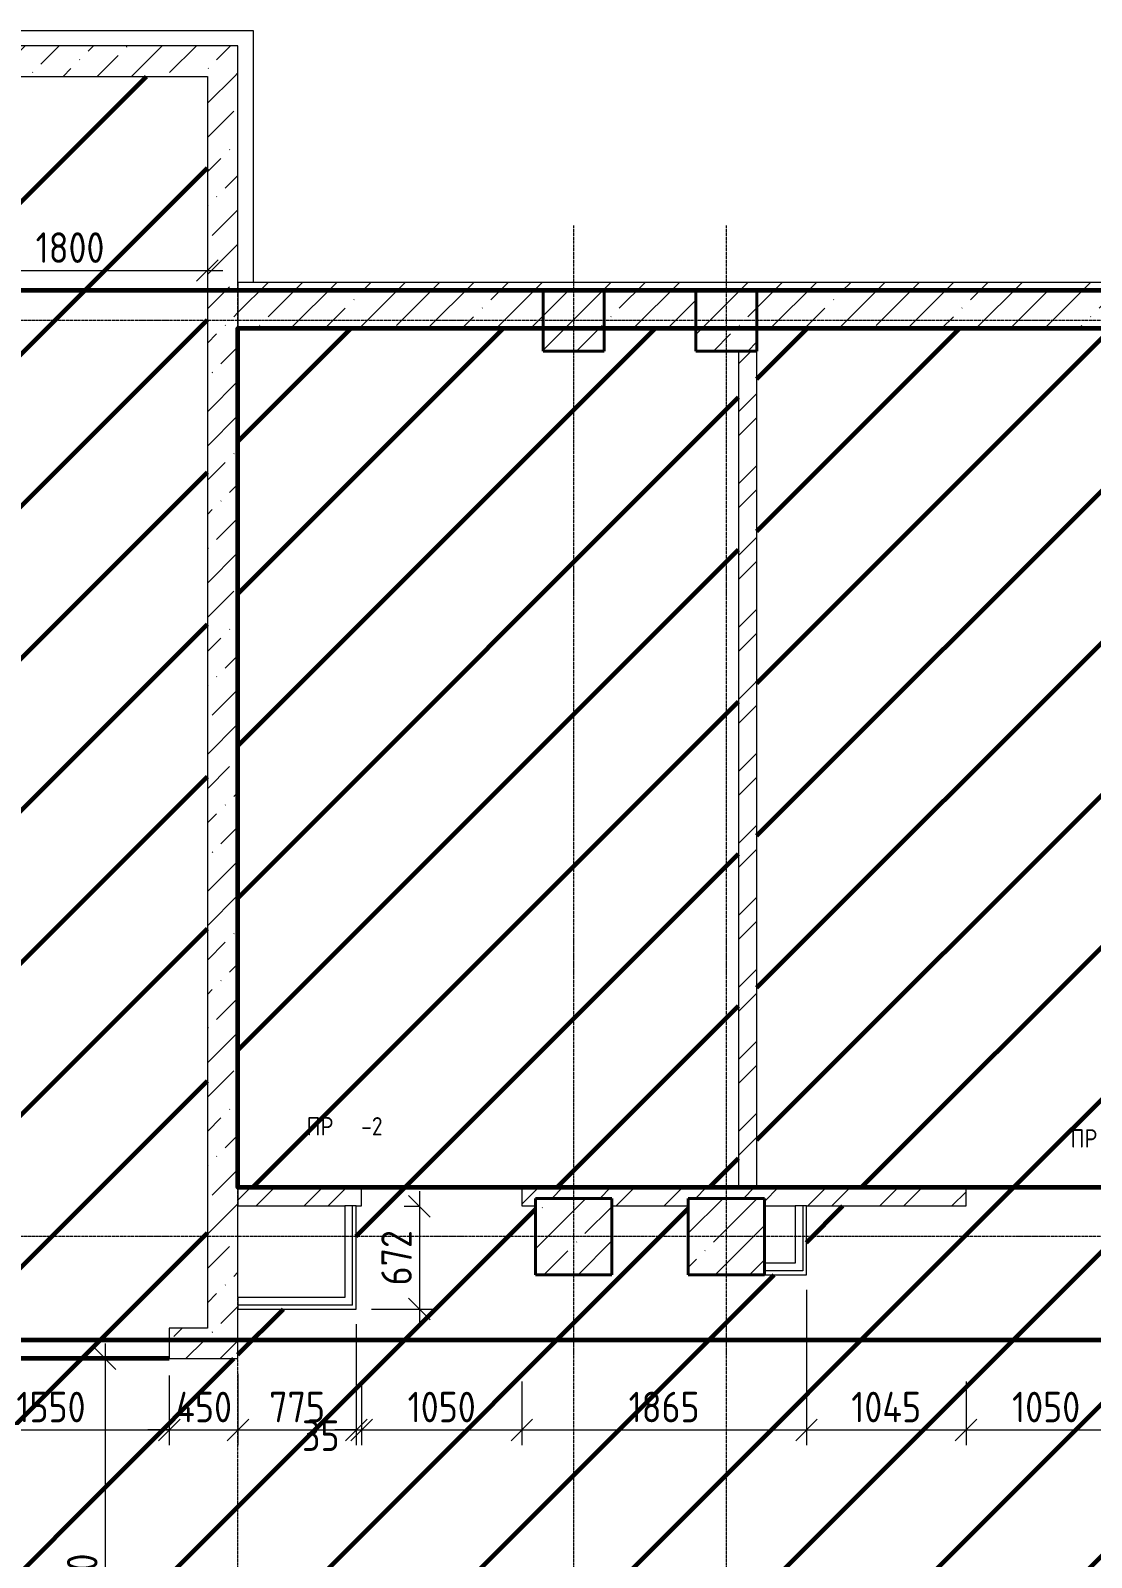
# Model space of a CAD drawing. Header units: millimetres. Extents: x -56773 to 323062, y -262288 to 76460.
# Drawn here: x 11241 to 18192, y 1303 to 11305 of the extents above; entities that cross this region are included whole.
import ezdxf

# ---------------------------------------------------------------- set-up
doc = ezdxf.new("R2010")
doc.units = ezdxf.units.MM
doc.linetypes.add('ADSK_Линия сетки', pattern=[25, 20, -2.5, 0, -2.5])
for name, color, linetype, lineweight in [('1.1) Шлифовка потолка', 5, 'Continuous', 60), ('Марки', 7, 'Continuous', 20), ('Несущие колонны', 7, 'Continuous', 18), ('Оси', 7, 'Continuous', 9), ('Перекрытие', 7, 'Continuous', 18), ('Размеры', 7, 'Continuous', 9), ('Стены внутренние', 7, 'Continuous', 18), ('Стены наружные', 7, 'Continuous', 18), ('Стены штриховка', 7, 'Continuous', 9)]:
    doc.layers.add(name, color=color, linetype=linetype, lineweight=lineweight)
doc.styles.add('GOST Common_3', font='', dxfattribs={"width": 0.9, "height": 200})
doc.styles.add('GOST Common_9', font='', dxfattribs={"width": 0.9, "height": 120})
doc.styles.get('GOST Common_3').set_extended_font_data('GOST Common')
doc.styles.get('GOST Common_9').set_extended_font_data('GOST Common')
doc.dimstyles.new('ADSK_Основной_2_0', dxfattribs={"dimscale": 304.8, "dimtxt": 201.142999, "dimasz": 0.463911, "dimexe": 0.328084, "dimexo": 0.328084, "dimgap": 0.164042, "dimtad": 1, "dimdec": 3, "dimrnd": 0.001, "dimdsep": 46, "dimtxsty": 'GOST Common_3', "dimblk1": 'OBLIQUE', "dimblk2": 'OBLIQUE', "dimsah": 1, "dimcen": 0.09, "dimdle": 0.328084, "dimazin": 2, "dimtfac": 1, "dimtdec": 4, "dimtix": 1, "dimtmove": 0, "dimatfit": 3, "dimfxl": 1, "dimtvp": 1, "dimtolj": 1, "dimtzin": 0, "dimlwd": 20, "dimlwe": 20, "dimarcsym": 2})
doc.dimstyles.new('ADSK_Основной_2_0_1', dxfattribs={"dimscale": 304.8, "dimtxt": 201.142999, "dimasz": 0.463911, "dimexe": 0.328084, "dimexo": 0.328084, "dimgap": 0.164042, "dimtad": 1, "dimdec": 3, "dimrnd": 0.001, "dimdsep": 46, "dimtxsty": 'GOST Common_3', "dimblk1": 'OBLIQUE', "dimblk2": 'OBLIQUE', "dimsah": 1, "dimcen": 0.09, "dimdle": 0.328084, "dimazin": 2, "dimtfac": 1, "dimtdec": 4, "dimtix": 1, "dimtmove": 1, "dimatfit": 3, "dimfxl": 1, "dimtvp": 1, "dimtolj": 1, "dimtzin": 0, "dimlwd": 20, "dimlwe": 20, "dimarcsym": 2})
doc.dimstyles.new('ADSK_Основной_2_0_2', dxfattribs={"dimscale": 304.8, "dimtxt": 201.142999, "dimasz": 0.463911, "dimexe": 0.328084, "dimexo": 0.328084, "dimgap": 0.164042, "dimtad": 1, "dimdec": 3, "dimrnd": 0.001, "dimdsep": 46, "dimtxsty": 'GOST Common_3', "dimblk1": 'OBLIQUE', "dimblk2": 'OBLIQUE', "dimsah": 1, "dimcen": 0.09, "dimdle": 0.328084, "dimazin": 2, "dimtfac": 1, "dimtdec": 4, "dimtix": 1, "dimtmove": 0, "dimatfit": 3, "dimfxl": 1, "dimtvp": 1, "dimtolj": 1, "dimtzin": 0, "dimlwd": 20, "dimlwe": 20, "dimarcsym": 2})
pattern_1 = [(45, (0, 0), (84.1903, 308.6967), [396.875, -79.375, 3.353, -76.022])]
pattern_2 = [(45, (0, 0), (-224.5064, 224.5064), []), (45, (224.5, 0), (-224.5064, 224.5064), [396.875, -79.375, 3.353, -76.022])]
pattern_3 = [(45, (0, 0), (-235.7317, 235.7317), []), (45, (157.15, 0), (-235.7317, 235.7317), [])]

# ---------------------------------------------------------------- blocks, each defined once
blk = doc.blocks.new('ADSK_КолоннаЖБ_Прямоугольная - 500x500 мм-1807509-Кладочный план подвала')
at = {"layer": 'Несущие колонны', "lineweight": 40}
for p, q in [((-250, 250), (250, 250)), ((-250, -250), (-250, 250)), ((250, 250), (250, -250)), ((250, -250), (-250, -250))]:
    blk.add_line(p, q, dxfattribs=at)
blk = doc.blocks.new('ADSK_КолоннаЖБ_Прямоугольная - 400x400 мм-1809659-Кладочный план подвала')
at = {"layer": 'Несущие колонны', "lineweight": 40}
for p, q in [((-200, 200), (200, 200)), ((-200, -200), (-200, 200)), ((200, 200), (200, -200)), ((200, -200), (-200, -200))]:
    blk.add_line(p, q, dxfattribs=at)
blk = doc.blocks.new('_Oblique')
at = {"color": 0, "linetype": 'ByBlock', "lineweight": -2}
blk.add_line((-0.5, -0.5), (0.5, 0.5), dxfattribs=at)
blk = doc.blocks.new('DIMBLOCK317-Кладочный план подвала')
at = {"layer": 'Defpoints', "color": 0, "transparency": 16777216}
for p in [(10600, 2595), (12150, 2595), (12150, 2138)]:
    blk.add_point(p, dxfattribs=at)
at = {"layer": 'Размеры', "color": 0, "lineweight": 20, "transparency": 16777216}
for p, q in [((10600, 2495), (10600, 2038)), ((12150, 2495), (12150, 2038)), ((10500, 2138), (12250, 2138))]:
    blk.add_line(p, q, dxfattribs=at)
at = {"layer": 'Размеры', "color": 0, "lineweight": 20, "transparency": 16777216, "xscale": 141.4, "yscale": 141.4, "zscale": 141.4, "rotation": 180}
blk.add_blockref('_Oblique', (10600, 2138), dxfattribs=at)
at = {"layer": 'Размеры', "color": 0, "lineweight": 20, "transparency": 16777216, "xscale": 141.4, "yscale": 141.4, "zscale": 141.4}
blk.add_blockref('_Oblique', (12150, 2138), dxfattribs=at)
at = {"layer": 'Размеры', "color": 0, "lineweight": 9, "transparency": 16777216, "insert": (11375, 2288), "char_height": 200, "width": 560.47, "attachment_point": 5, "style": 'GOST Common_3'}
blk.add_mtext('\\A1;1550', dxfattribs=at)
blk = doc.blocks.new('DIMBLOCK318-Кладочный план подвала')
at = {"layer": 'Defpoints', "color": 0, "transparency": 16777216}
for p in [(12600, 2605), (12150, 2595), (12600, 2138)]:
    blk.add_point(p, dxfattribs=at)
at = {"layer": 'Размеры', "color": 0, "lineweight": 20, "transparency": 16777216}
for p, q in [((12600, 2505), (12600, 2038)), ((12150, 2495), (12150, 2038)), ((12150, 2138), (12009, 2138)), ((12150, 2138), (12600, 2138)), ((12600, 2138), (12741, 2138))]:
    blk.add_line(p, q, dxfattribs=at)
at = {"layer": 'Размеры', "color": 0, "lineweight": 20, "transparency": 16777216, "xscale": 141.4, "yscale": 141.4, "zscale": 141.4}
blk.add_blockref('_Oblique', (12150, 2138), dxfattribs=at)
at = {"layer": 'Размеры', "color": 0, "lineweight": 20, "transparency": 16777216, "xscale": 141.4, "yscale": 141.4, "zscale": 141.4, "rotation": 180}
blk.add_blockref('_Oblique', (12600, 2138), dxfattribs=at)
at = {"layer": 'Размеры', "color": 0, "lineweight": 9, "transparency": 16777216, "insert": (12375, 2288), "char_height": 200, "width": 474.56, "attachment_point": 5, "style": 'GOST Common_3'}
blk.add_mtext('\\A1;450', dxfattribs=at)
blk = doc.blocks.new('DIMBLOCK319-Кладочный план подвала')
at = {"layer": 'Defpoints', "color": 0, "transparency": 16777216}
for p in [(13375, 2930), (12600, 2605), (13375, 2138)]:
    blk.add_point(p, dxfattribs=at)
at = {"layer": 'Размеры', "color": 0, "lineweight": 20, "transparency": 16777216}
for p, q in [((13375, 2830), (13375, 2038)), ((12600, 2505), (12600, 2038)), ((12500, 2138), (13475, 2138))]:
    blk.add_line(p, q, dxfattribs=at)
at = {"layer": 'Размеры', "color": 0, "lineweight": 20, "transparency": 16777216, "xscale": 141.4, "yscale": 141.4, "zscale": 141.4, "rotation": 180}
blk.add_blockref('_Oblique', (12600, 2138), dxfattribs=at)
at = {"layer": 'Размеры', "color": 0, "lineweight": 20, "transparency": 16777216, "xscale": 141.4, "yscale": 141.4, "zscale": 141.4}
blk.add_blockref('_Oblique', (13375, 2138), dxfattribs=at)
at = {"layer": 'Размеры', "color": 0, "lineweight": 9, "transparency": 16777216, "insert": (12988, 2288), "char_height": 200, "width": 454.11, "attachment_point": 5, "style": 'GOST Common_3'}
blk.add_mtext('\\A1;775', dxfattribs=at)
blk = doc.blocks.new('DIMBLOCK320-Кладочный план подвала')
at = {"layer": 'Defpoints', "color": 0, "transparency": 16777216}
for p in [(13375, 2930), (13410, 2555), (13410, 2138)]:
    blk.add_point(p, dxfattribs=at)
at = {"layer": 'Размеры', "color": 0, "lineweight": 20, "transparency": 16777216}
for p, q in [((13375, 2830), (13375, 2038)), ((13410, 2455), (13410, 2038)), ((13375, 2138), (13234, 2138)), ((13375, 2138), (13410, 2138)), ((13410, 2138), (13551, 2138))]:
    blk.add_line(p, q, dxfattribs=at)
at = {"layer": 'Размеры', "color": 0, "lineweight": 20, "transparency": 16777216, "xscale": 141.4, "yscale": 141.4, "zscale": 141.4}
blk.add_blockref('_Oblique', (13375, 2138), dxfattribs=at)
at = {"layer": 'Размеры', "color": 0, "lineweight": 20, "transparency": 16777216, "xscale": 141.4, "yscale": 141.4, "zscale": 141.4, "rotation": 180}
blk.add_blockref('_Oblique', (13410, 2138), dxfattribs=at)
at = {"layer": 'Размеры', "color": 0, "lineweight": 9, "transparency": 16777216, "insert": (13020, 2200), "char_height": 200, "width": 302.74, "attachment_point": 1, "line_spacing_factor": 1.022761, "style": 'GOST Common_3'}
blk.add_mtext('\\A1;35', dxfattribs=at)
blk = doc.blocks.new('DIMBLOCK321-Кладочный план подвала')
at = {"layer": 'Defpoints', "color": 0, "transparency": 16777216}
for p in [(13410, 2555), (14460, 2555), (14460, 2138)]:
    blk.add_point(p, dxfattribs=at)
at = {"layer": 'Размеры', "color": 0, "lineweight": 20, "transparency": 16777216}
for p, q in [((13410, 2455), (13410, 2038)), ((14460, 2455), (14460, 2038)), ((13310, 2138), (14560, 2138))]:
    blk.add_line(p, q, dxfattribs=at)
at = {"layer": 'Размеры', "color": 0, "lineweight": 20, "transparency": 16777216, "xscale": 141.4, "yscale": 141.4, "zscale": 141.4, "rotation": 180}
blk.add_blockref('_Oblique', (13410, 2138), dxfattribs=at)
at = {"layer": 'Размеры', "color": 0, "lineweight": 20, "transparency": 16777216, "xscale": 141.4, "yscale": 141.4, "zscale": 141.4}
blk.add_blockref('_Oblique', (14460, 2138), dxfattribs=at)
at = {"layer": 'Размеры', "color": 0, "lineweight": 9, "transparency": 16777216, "insert": (13935, 2288), "char_height": 200, "width": 560.47, "attachment_point": 5, "style": 'GOST Common_3'}
blk.add_mtext('\\A1;1050', dxfattribs=at)
blk = doc.blocks.new('DIMBLOCK322-Кладочный план подвала')
at = {"layer": 'Defpoints', "color": 0, "transparency": 16777216}
for p in [(16325, 3155), (14460, 2555), (16325, 2138)]:
    blk.add_point(p, dxfattribs=at)
at = {"layer": 'Размеры', "color": 0, "lineweight": 20, "transparency": 16777216}
for p, q in [((16325, 3055), (16325, 2038)), ((14460, 2455), (14460, 2038)), ((14360, 2138), (16425, 2138))]:
    blk.add_line(p, q, dxfattribs=at)
at = {"layer": 'Размеры', "color": 0, "lineweight": 20, "transparency": 16777216, "xscale": 141.4, "yscale": 141.4, "zscale": 141.4, "rotation": 180}
blk.add_blockref('_Oblique', (14460, 2138), dxfattribs=at)
at = {"layer": 'Размеры', "color": 0, "lineweight": 20, "transparency": 16777216, "xscale": 141.4, "yscale": 141.4, "zscale": 141.4}
blk.add_blockref('_Oblique', (16325, 2138), dxfattribs=at)
at = {"layer": 'Размеры', "color": 0, "lineweight": 9, "transparency": 16777216, "insert": (15392, 2288), "char_height": 200, "width": 560.47, "attachment_point": 5, "style": 'GOST Common_3'}
blk.add_mtext('\\A1;1865', dxfattribs=at)
blk = doc.blocks.new('DIMBLOCK323-Кладочный план подвала')
at = {"layer": 'Defpoints', "color": 0, "transparency": 16777216}
for p in [(16325, 3155), (17370, 2555), (17370, 2138)]:
    blk.add_point(p, dxfattribs=at)
at = {"layer": 'Размеры', "color": 0, "lineweight": 20, "transparency": 16777216}
for p, q in [((16325, 3055), (16325, 2038)), ((17370, 2455), (17370, 2038)), ((16225, 2138), (17470, 2138))]:
    blk.add_line(p, q, dxfattribs=at)
at = {"layer": 'Размеры', "color": 0, "lineweight": 20, "transparency": 16777216, "xscale": 141.4, "yscale": 141.4, "zscale": 141.4, "rotation": 180}
blk.add_blockref('_Oblique', (16325, 2138), dxfattribs=at)
at = {"layer": 'Размеры', "color": 0, "lineweight": 20, "transparency": 16777216, "xscale": 141.4, "yscale": 141.4, "zscale": 141.4}
blk.add_blockref('_Oblique', (17370, 2138), dxfattribs=at)
at = {"layer": 'Размеры', "color": 0, "lineweight": 9, "transparency": 16777216, "insert": (16847, 2288), "char_height": 200, "width": 580.93, "attachment_point": 5, "style": 'GOST Common_3'}
blk.add_mtext('\\A1;1045', dxfattribs=at)
blk = doc.blocks.new('DIMBLOCK324-Кладочный план подвала')
at = {"layer": 'Defpoints', "color": 0, "transparency": 16777216}
for p in [(17370, 2555), (18420, 2555), (18420, 2138)]:
    blk.add_point(p, dxfattribs=at)
at = {"layer": 'Размеры', "color": 0, "lineweight": 20, "transparency": 16777216}
for p, q in [((17370, 2455), (17370, 2038)), ((18420, 2455), (18420, 2038)), ((17270, 2138), (18520, 2138))]:
    blk.add_line(p, q, dxfattribs=at)
at = {"layer": 'Размеры', "color": 0, "lineweight": 20, "transparency": 16777216, "xscale": 141.4, "yscale": 141.4, "zscale": 141.4, "rotation": 180}
blk.add_blockref('_Oblique', (17370, 2138), dxfattribs=at)
at = {"layer": 'Размеры', "color": 0, "lineweight": 20, "transparency": 16777216, "xscale": 141.4, "yscale": 141.4, "zscale": 141.4}
blk.add_blockref('_Oblique', (18420, 2138), dxfattribs=at)
at = {"layer": 'Размеры', "color": 0, "lineweight": 9, "transparency": 16777216, "insert": (17895, 2288), "char_height": 200, "width": 560.47, "attachment_point": 5, "style": 'GOST Common_3'}
blk.add_mtext('\\A1;1050', dxfattribs=at)
blk = doc.blocks.new('DIMBLOCK341-Кладочный план подвала')
at = {"layer": 'Defpoints', "color": 0, "transparency": 16777216}
for p in [(12400, 9833), (12400, 9733), (10600, 9505)]:
    blk.add_point(p, dxfattribs=at)
at = {"layer": 'Размеры', "color": 0, "lineweight": 20, "transparency": 16777216}
for p, q in [((10600, 9605), (10600, 9833)), ((10500, 9733), (12500, 9733)), ((12400, 9733), (12400, 9633))]:
    blk.add_line(p, q, dxfattribs=at)
at = {"layer": 'Размеры', "color": 0, "lineweight": 20, "transparency": 16777216, "xscale": 141.4, "yscale": 141.4, "zscale": 141.4, "rotation": 180}
blk.add_blockref('_Oblique', (10600, 9733), dxfattribs=at)
at = {"layer": 'Размеры', "color": 0, "lineweight": 20, "transparency": 16777216, "xscale": 141.4, "yscale": 141.4, "zscale": 141.4}
blk.add_blockref('_Oblique', (12400, 9733), dxfattribs=at)
at = {"layer": 'Размеры', "color": 0, "lineweight": 9, "transparency": 16777216, "insert": (11500, 9883), "char_height": 200, "width": 560.47, "attachment_point": 5, "style": 'GOST Common_3'}
blk.add_mtext('\\A1;1800', dxfattribs=at)
blk = doc.blocks.new('DIMBLOCK360-Кладочный план подвала')
at = {"layer": 'Defpoints', "color": 0, "transparency": 16777216}
for p in [(11830, 2605), (11245, -425), (11730, -425)]:
    blk.add_point(p, dxfattribs=at)
at = {"layer": 'Размеры', "color": 0, "lineweight": 20, "transparency": 16777216}
for p, q in [((11730, 2705), (11730, -525)), ((11730, 2605), (11630, 2605)), ((11345, -425), (11830, -425))]:
    blk.add_line(p, q, dxfattribs=at)
at = {"layer": 'Размеры', "color": 0, "lineweight": 20, "transparency": 16777216, "xscale": 141.4, "yscale": 141.4, "zscale": 141.4}
for p, rotation in [((11730, 2605), 90), ((11730, -425), 270)]:
    blk.add_blockref('_Oblique', p, dxfattribs=dict(at, rotation=rotation))
at = {"layer": 'Размеры', "color": 0, "lineweight": 9, "transparency": 16777216, "insert": (11580, 1090), "char_height": 200, "width": 605.47, "attachment_point": 5, "rotation": 90, "style": 'GOST Common_3'}
blk.add_mtext('\\A1;3030', dxfattribs=at)
blk = doc.blocks.new('DIMBLOCK519-Кладочный план подвала')
at = {"layer": 'Defpoints', "color": 0, "transparency": 16777216}
for p in [(13889, 3602), (13375, 2930), (13789, 2930)]:
    blk.add_point(p, dxfattribs=at)
at = {"layer": 'Размеры', "color": 0, "lineweight": 20, "transparency": 16777216}
for p, q in [((13789, 3702), (13789, 2830)), ((13789, 3602), (13689, 3602)), ((13475, 2930), (13889, 2930))]:
    blk.add_line(p, q, dxfattribs=at)
at = {"layer": 'Размеры', "color": 0, "lineweight": 20, "transparency": 16777216, "xscale": 141.4, "yscale": 141.4, "zscale": 141.4}
for p, rotation in [((13789, 3602), 90), ((13789, 2930), 270)]:
    blk.add_blockref('_Oblique', p, dxfattribs=dict(at, rotation=rotation))
at = {"layer": 'Размеры', "color": 0, "lineweight": 9, "transparency": 16777216, "insert": (13639, 3266), "char_height": 200, "width": 454.11, "attachment_point": 5, "rotation": 90, "style": 'GOST Common_3'}
blk.add_mtext('\\A1;672', dxfattribs=at)

msp = doc.modelspace()

# ---------------------------------------------------------------- hatches: boundary and pattern name
at = {"layer": '1.1) Шлифовка потолка', "transparency": 33554687}
h = msp.add_hatch(dxfattribs=at)
h.set_pattern_fill('ANSI31', color=256, scale=222)
h.paths.add_polyline_path([(12400, 11004.969), (10600, 11004.969), (10600, 4404.969), (9725, 4404.969, -1), (9625, 4404.969), (9000, 4404.969), (9000, 3654.969), (9050, 3654.969), (9050, 3154.969), (9000, 3154.969), (9000, 2804.969), (10600, 2804.969), (10600, 2604.969), (12150, 2604.969), (12150, 2804.969), (12400, 2804.969)])
h = msp.add_hatch(dxfattribs=at)
h.set_pattern_fill('ANSI31', color=256, scale=222)
h.paths.add_polyline_path([(15880, 9204.969), (15600, 9204.969), (15600, 9354.969), (15000, 9354.969), (15000, 9204.969), (14600, 9204.969), (14600, 9354.969), (12600, 9354.969), (12600, 3724.969), (15880, 3724.969)])
h = msp.add_hatch(dxfattribs=at)
h.set_pattern_fill('ANSI31', color=256, scale=222)
h.paths.add_polyline_path([(19370, 7654.969), (23070, 7654.969), (23070, 9354.969), (22000, 9354.969), (22000, 9204.969), (21600, 9204.969), (21600, 9354.969), (16000, 9354.969), (16000, 9204.969), (16000, 3724.969), (19370, 3724.969)])
h = msp.add_hatch(dxfattribs=at)
h.set_pattern_fill('ANSI31', color=256, scale=222)
h.paths.add_polyline_path([(42120, 1729.969), (42000, 1729.969), (42000, 2604.969), (42000, 3604.969), (41100, 3604.969), (41100, 3724.969), (40200, 3724.969), (40200, 3604.969), (40050, 3604.969), (40050, 3154.969), (40050, 2879.969), (39275, 2879.969), (39275, 3604.969), (39085, 3604.969), (39085, 3724.969), (37885, 3724.969), (37885, 3604.969), (34400, 3604.969), (34400, 2879.969), (30675, 2879.969), (30675, 3604.969), (30495, 3604.969), (30495, 3724.969), (29295, 3724.969), (29295, 3604.969), (28325, 3604.969), (28325, 3154.969), (28050, 3154.969), (27550, 3154.969), (27550, 3604.969), (25015, 3604.969), (25015, 3724.969), (23815, 3724.969), (23815, 3604.969), (22050, 3604.969), (22050, 3154.969), (21550, 3154.969), (21275, 3154.969), (21275, 3604.969), (21040, 3604.969), (21040, 3724.969), (19990, 3724.969), (19990, 3604.969), (18420, 3604.969), (18420, 3724.969), (17370, 3724.969), (17370, 3604.969), (16325, 3604.969), (16325, 3154.969), (16050, 3154.969), (15550, 3154.969), (15550, 3604.969), (15050, 3604.969), (15050, 3154.969), (14550, 3154.969), (14550, 3604.969), (14460, 3604.969), (14460, 3724.969), (13410, 3724.969), (13410, 3604.969), (13375, 3604.969), (13375, 2929.969), (12600, 2929.969), (12600, 2604.969), (12150, 2604.969), (10600, 2604.969), (8800, 2604.969), (6005, 2604.969), (6005, 2829.969), (4205, 2829.969), (1410, 2829.969), (1410, 2064.969), (1410, 14.969), (1410, -425.031), (3100, -425.031), (3100, -545.031), (3000, -545.031), (3000, -745.031), (3050, -745.031), (3050, -1245.031), (3050, -1315.031), (4250, -1315.031), (4250, -545.031), (4150, -545.031), (4150, -425.031), (4520, -425.031), (4520, -545.031), (4370, -545.031), (4370, -1315.031), (6200, -1315.031), (6200, -545.031), (5570, -545.031), (5570, -425.031), (6975, -425.031), (6975, -545.031), (6775, -545.031), (6775, -820.031), (6400, -820.031), (6400, -1315.031), (8600, -1315.031), (8600, -1245.031), (8550, -1245.031), (8550, -745.031), (8600, -745.031), (8600, -545.031), (8025, -545.031), (8025, -425.031), (11245, -425.031), (11245, -1195.031), (12480, -1195.031), (12480, -1315.031), (14030, -1315.031), (14030, -1195.031), (14550, -1195.031), (14550, -745.031), (15050, -745.031), (15050, -1195.031), (15550, -1195.031), (15550, -745.031), (16050, -745.031), (16325, -745.031), (16325, -1195.031), (16705, -1195.031), (16705, -1315.031), (17905, -1315.031), (17905, -1195.031), (18200, -1195.031), (18200, -470.031), (22050, -470.031), (22050, -745.031), (22050, -1195.031), (26055, -1195.031), (26055, -1315.031), (27255, -1315.031), (27255, -1195.031), (27550, -1195.031), (27550, -745.031), (27550, -470.031), (30645, -470.031), (30645, -1195.031), (31830, -1195.031), (31830, -1315.031), (32880, -1315.031), (32880, -1195.031), (33275, -1195.031), (33275, -745.031), (33550, -745.031), (34050, -745.031), (34050, -1195.031), (36675, -1195.031), (36675, -1315.031), (37725, -1315.031), (37725, -1195.031), (39275, -1195.031), (39275, -745.031), (39550, -745.031), (40050, -745.031), (40050, -1195.031), (40255, -1195.031), (40255, -1315.031), (41455, -1315.031), (41455, -1195.031), (42000, -1195.031), (42000, -320.031), (42120, -320.031)])
at = {"layer": 'Несущие колонны', "lineweight": 9}
h = msp.add_hatch(dxfattribs=at)
h.set_pattern_fill('FP_3', color=256, style=0, pattern_type=2)
h.set_pattern_definition(pattern_2)
h.paths.add_polyline_path([(15000, 9204.969), (15000, 9604.969), (14600, 9604.969), (14600, 9204.969), (14734.5688, 9204.969)])
h = msp.add_hatch(dxfattribs=at)
h.set_pattern_fill('FP_3', color=256, style=0, pattern_type=2)
h.set_pattern_definition(pattern_2)
h.paths.add_polyline_path([(16000, 9204.969), (16000, 9604.969), (15600, 9604.969), (15600, 9204.969)])
h = msp.add_hatch(dxfattribs=at)
h.set_pattern_fill('FP_3', color=256, style=0, pattern_type=2)
h.set_pattern_definition(pattern_2)
h.paths.add_polyline_path([(15050, 3154.969), (15050, 3654.969), (14550, 3654.969), (14550, 3154.969), (14734.5688, 3154.969)])
h = msp.add_hatch(dxfattribs=at)
h.set_pattern_fill('FP_3', color=256, style=0, pattern_type=2)
h.set_pattern_definition(pattern_2)
h.paths.add_polyline_path([(15550, 3154.969), (16050, 3154.969), (16050, 3654.969), (15550, 3654.969), (15550, 3604.969)])
at = {"layer": 'Стены внутренние', "lineweight": 9}
h = msp.add_hatch(dxfattribs=at)
h.set_pattern_fill('FP_3', color=256, style=0, pattern_type=2)
h.set_pattern_definition(pattern_2)
h.paths.add_polyline_path([(41913.8613, 9354.969), (42000, 9354.969), (42000, 9654.969), (12600, 9654.969), (12600, 9354.969), (14600, 9354.969), (14600, 9604.969), (15000, 9604.969), (15000, 9354.969), (15600, 9354.969), (15600, 9604.969), (16000, 9604.969), (16000, 9354.969), (21600, 9354.969), (21600, 9604.969), (22000, 9604.969), (22000, 9354.969), (27600, 9354.969), (27600, 9604.969), (28000, 9604.969), (28000, 9354.969), (39600, 9354.969), (39600, 9604.969), (40000, 9604.969), (40000, 9354.969), (41900, 9354.969)])
h = msp.add_hatch(dxfattribs=at)
h.set_pattern_fill('FP_2', color=256, style=0, pattern_type=2)
h.set_pattern_definition(pattern_3)
h.paths.add_polyline_path([(16000, 3724.969), (16000, 9204.969), (15880, 9204.969), (15880, 3724.969)])
h = msp.add_hatch(dxfattribs=at)
h.set_pattern_fill('FP_2', color=256, style=0, pattern_type=2)
h.set_pattern_definition(pattern_3)
h.paths.add_polyline_path([(41913.8613, 3604.969), (42000, 3604.969), (42000, 3724.969), (41100, 3724.969), (41100, 3604.969)])
h.paths.add_polyline_path([(39195.932, 3604.969), (39550, 3604.969), (39550, 3654.969), (40050, 3654.969), (40050, 3604.969), (40200, 3604.969), (40200, 3724.969), (39085, 3724.969), (39085, 3604.969)])
h.paths.add_polyline_path([(37885, 3604.969), (37885, 3724.969), (30495, 3724.969), (30495, 3604.969), (33550, 3604.969), (33550, 3654.969), (34050, 3654.969), (34050, 3604.969), (36478.0028, 3604.969)])
h.paths.add_polyline_path([(29295, 3604.969), (29295, 3724.969), (25015, 3724.969), (25015, 3604.969), (28325, 3604.969)])
h.paths.add_polyline_path([(23815, 3604.969), (23815, 3724.969), (21040, 3724.969), (21040, 3604.969), (21550, 3604.969), (21550, 3654.969), (22050, 3654.969), (22050, 3604.969), (22888.3565, 3604.969)])
h.paths.add_polyline_path([(19990, 3604.969), (19990, 3724.969), (18420, 3724.969), (18420, 3604.969)])
h.paths.add_polyline_path([(17370, 3604.969), (17370, 3724.969), (14460, 3724.969), (14460, 3604.969), (14550, 3604.969), (14550, 3654.969), (15050, 3654.969), (15050, 3604.969), (15550, 3604.969), (15550, 3654.969), (16050, 3654.969), (16050, 3604.969), (16325, 3604.969)])
h.paths.add_polyline_path([(13375, 3604.969), (13410, 3604.969), (13410, 3724.969), (12600, 3724.969), (12600, 3604.969), (13350, 3604.969)])
at = {"layer": 'Стены наружные', "lineweight": 9}
h = msp.add_hatch(dxfattribs=at)
h.set_pattern_fill('FP_1', color=256, style=0, pattern_type=2)
h.set_pattern_definition(pattern_1)
h.paths.add_polyline_path([(12400, 11004.969), (12600, 11004.969), (12600, 11204.969), (8800, 11204.969), (8800, 11004.969), (9298.7103, 11004.969)])
h = msp.add_hatch(dxfattribs=at)
h.set_pattern_fill('FP_1', color=256, style=0, pattern_type=2)
h.set_pattern_definition(pattern_1)
h.paths.add_polyline_path([(12600, 2804.969), (12600, 11004.969), (12400, 11004.969), (12400, 2804.969)])
h = msp.add_hatch(dxfattribs=at)
h.set_pattern_fill('FP_1', color=256, style=0, pattern_type=2)
h.set_pattern_definition(pattern_1)
h.paths.add_polyline_path([(12600, 2604.969), (12600, 2804.969), (12150, 2804.969), (12150, 2604.969)])
h.paths.add_polyline_path([(10600, 2604.969), (10600, 2804.969), (9000, 2804.969), (9000, 2604.969), (9298.7103, 2604.969)])

# ---------------------------------------------------------------- linework, layer by layer
at = {"layer": '1.1) Шлифовка потолка'}
for points in [[(55800, 2724.969), (-9770, 2724.969), (-9770, 9604.969), (55800, 9604.969)], [(42000, 3724.969), (12600, 3724.969), (12600, 9354.969), (42000, 9354.969)]]:
    msp.add_lwpolyline(points, close=True, dxfattribs=at)
msp.add_lwpolyline([(12150, 2604.969), (10600, 2604.969)], dxfattribs=at)
at = {"layer": 'Несущие колонны', "lineweight": 9}
for p, q in [((14600, 9354.969), (14600, 9204.969)), ((15000, 9204.969), (15000, 9354.969)), ((15600, 9354.969), (15600, 9204.969)), ((16000, 9204.969), (16000, 9354.969)), ((14600, 9204.969), (15000, 9204.969)), ((15600, 9204.969), (16000, 9204.969)), ((15050, 3654.969), (14550, 3654.969)), ((14550, 3654.969), (14550, 3604.969)), ((14550, 3604.969), (14550, 3154.969)), ((15050, 3604.969), (15050, 3654.969)), ((15050, 3154.969), (15050, 3604.969)), ((16050, 3654.969), (15550, 3654.969)), ((15550, 3654.969), (15550, 3604.969)), ((15550, 3604.969), (15550, 3154.969)), ((16050, 3604.969), (16050, 3654.969)), ((16050, 3154.969), (16050, 3604.969)), ((14550, 3154.969), (15050, 3154.969)), ((15550, 3154.969), (16050, 3154.969))]:
    msp.add_line(p, q, dxfattribs=at)
at = {"layer": 'Оси', "linetype": 'ADSK_Линия сетки', "lineweight": 5}
for p, q in [((12600, -10973.8823), (12600, 10027.4451)), ((14800, -10973.8823), (14800, 10027.4451)), ((15800, -10973.8823), (15800, 10027.4451)), ((62221.372, 9404.969), (-25240.0967, 9404.969)), ((62221.372, 3404.969), (-25240.0967, 3404.969))]:
    msp.add_line(p, q, dxfattribs=at)
at = {"layer": 'Перекрытие'}
for p, q in [((8700, 11304.969), (12700, 11304.969)), ((12700, 11304.969), (12700, 9654.969)), ((12600, 9354.969), (14600, 9354.969)), ((15000, 9354.969), (15600, 9354.969)), ((16000, 9354.969), (21600, 9354.969))]:
    msp.add_line(p, q, dxfattribs=at)
at = {"layer": 'Стены внутренние', "lineweight": 5}
for p, q in [((42000, 9654.969), (12600, 9654.969)), ((12600, 9354.969), (14600, 9354.969)), ((15000, 9354.969), (15600, 9354.969)), ((16000, 9354.969), (21600, 9354.969)), ((15880, 9204.969), (15880, 3724.969)), ((16000, 9204.969), (15880, 9204.969)), ((16000, 3724.969), (16000, 9204.969)), ((13410, 3724.969), (12600, 3724.969)), ((13410, 3604.969), (13410, 3724.969)), ((15880, 3724.969), (14460, 3724.969)), ((14460, 3724.969), (14460, 3604.969)), ((17370, 3724.969), (16000, 3724.969)), ((17370, 3604.969), (17370, 3724.969)), ((12600, 3604.969), (13300, 3604.969)), ((13300, 3604.969), (13300, 3004.969)), ((13375, 3604.969), (13410, 3604.969)), ((13375, 2929.969), (13375, 3604.969)), ((14460, 3604.969), (14550, 3604.969)), ((14550, 3604.969), (14550, 3654.969)), ((14550, 3654.969), (15050, 3654.969)), ((15050, 3654.969), (15050, 3604.969)), ((15050, 3604.969), (15550, 3604.969)), ((15550, 3604.969), (15550, 3654.969)), ((15550, 3654.969), (16050, 3654.969)), ((16050, 3654.969), (16050, 3604.969)), ((16050, 3604.969), (16250, 3604.969)), ((16250, 3604.969), (16250, 3229.969)), ((16325, 3604.969), (17370, 3604.969)), ((16325, 3154.969), (16325, 3604.969)), ((16250, 3229.969), (16050, 3229.969)), ((16050, 3229.969), (16050, 3154.969)), ((16050, 3154.969), (16325, 3154.969)), ((13300, 3004.969), (12600, 3004.969)), ((12600, 2929.969), (13375, 2929.969))]:
    msp.add_line(p, q, dxfattribs=at)
at = {"layer": 'Стены наружные', "lineweight": 9}
for p, q in [((12600, 11204.969), (8800, 11204.969)), ((12600, 9654.969), (12600, 11204.969)), ((9000, 11004.969), (12400, 11004.969)), ((12400, 11004.969), (12400, 2804.969)), ((12600, 3724.969), (12600, 9354.969)), ((12600, 3004.969), (12600, 3604.969)), ((12600, 2604.969), (12600, 2929.969)), ((12400, 2804.969), (12150, 2804.969)), ((12150, 2804.969), (12150, 2604.969)), ((12150, 2604.969), (12600, 2604.969))]:
    msp.add_line(p, q, dxfattribs=at)
at = {"layer": 'Стены штриховка', "lineweight": 9}
for p, q in [((12600, 9654.969), (12600, 9354.969)), ((12600, 3724.969), (12600, 3604.969)), ((13375, 3604.969), (13300, 3604.969)), ((13350, 2954.969), (13350, 3604.969)), ((16325, 3604.969), (16250, 3604.969)), ((16300, 3604.969), (16300, 3179.969)), ((16300, 3179.969), (16050, 3179.969)), ((12600, 3004.969), (12600, 2929.969)), ((13350, 2954.969), (12600, 2954.969))]:
    msp.add_line(p, q, dxfattribs=at)

# ---------------------------------------------------------------- block references
at = {"layer": 'Несущие колонны', "lineweight": 40, "rotation": 89.9999999999999}
for name, p in [('ADSK_КолоннаЖБ_Прямоугольная - 400x400 мм-1809659-Кладочный план подвала', (14800, 9404.969)), ('ADSK_КолоннаЖБ_Прямоугольная - 400x400 мм-1809659-Кладочный план подвала', (15800, 9404.969)), ('ADSK_КолоннаЖБ_Прямоугольная - 500x500 мм-1807509-Кладочный план подвала', (14800, 3404.969)), ('ADSK_КолоннаЖБ_Прямоугольная - 500x500 мм-1807509-Кладочный план подвала', (15800, 3404.969))]:
    msp.add_blockref(name, p, dxfattribs=at)

# ---------------------------------------------------------------- texts
at = {"layer": 'Марки', "lineweight": 9, "char_height": 120, "attachment_point": 1, "style": 'GOST Common_9'}
for s, insert, width in [('ПР', (13050.1, 4187.3961), 432.91125), ('-2', (13407.2875, 4187.3961), 389.620125), ('ПР', (18055, 4107.3961), 432.91125)]:
    msp.add_mtext(s, dxfattribs=dict(at, insert=insert, width=width))

# ---------------------------------------------------------------- dimensions: what is measured, and where the dimension line sits
at = {"layer": 'Размеры', "lineweight": 9}
for base, p1, p2, dimstyle, override, picture, middle in [((12400, 9732.6189), (10600, 9504.969), (12400, 9832.6038), 'ADSK_Основной_2_0_2', {"dimpost": '<>', "dimfxl": 1829.574974}, 'DIMBLOCK341-Кладочный план подвала', (11500, 9882.6189)), ((16325, 2137.8165), (14460, 2554.969), (16325, 3154.969), 'ADSK_Основной_2_0_2', {"dimpost": '<>', "dimfxl": 1959.138841}, 'DIMBLOCK322-Кладочный план подвала', (15392.5, 2287.8165)), ((17370, 2137.8165), (16325, 3154.969), (17370, 2554.969), 'ADSK_Основной_2_0_2', {"dimpost": '<>', "dimfxl": 1205}, 'DIMBLOCK323-Кладочный план подвала', (16847.5, 2287.8165)), ((13375, 2137.8165), (12600, 2604.969), (13375, 2929.969), 'ADSK_Основной_2_0', {"dimpost": '<>', "dimfxl": 840.386816}, 'DIMBLOCK319-Кладочный план подвала', (12987.5, 2287.8165)), ((12600, 2137.8165), (12150, 2594.969), (12600, 2604.969), 'ADSK_Основной_2_0', {"dimpost": '<>', "dimfxl": 450.111097}, 'DIMBLOCK318-Кладочный план подвала', (12375, 2287.8165)), ((12150, 2137.8165), (10600, 2594.969), (12150, 2594.969), 'ADSK_Основной_2_0', {"dimpost": '<>', "dimfxl": 1550}, 'DIMBLOCK317-Кладочный план подвала', (11375, 2287.8165)), ((14460, 2137.8165), (13410, 2554.969), (14460, 2554.969), 'ADSK_Основной_2_0', {"dimpost": '<>', "dimfxl": 1050}, 'DIMBLOCK321-Кладочный план подвала', (13935, 2287.8165)), ((18420, 2137.8165), (17370, 2554.969), (18420, 2554.969), 'ADSK_Основной_2_0_2', {"dimpost": '<>', "dimfxl": 1050}, 'DIMBLOCK324-Кладочный план подвала', (17895, 2287.8165))]:
    dim = msp.add_linear_dim(base=base, p1=p1, p2=p2, dimstyle=dimstyle, override=override, dxfattribs=at)
    dim.commit()
    dim.dimension.update_dxf_attribs({"geometry": picture, "text_midpoint": middle})
for base, p1, p2, override, picture, middle in [((13789.3329, 2929.969), (13889.3178, 3601.969), (13375, 2929.969), {"dimpost": '<>', "dimfxl": 846.230956}, 'DIMBLOCK519-Кладочный план подвала', (13639.3329, 3265.969)), ((11730.0217, -425.031), (11830.0066, 2604.969), (11245, -425.031), {"dimpost": '<>', "dimfxl": 3085.957346}, 'DIMBLOCK360-Кладочный план подвала', (11580.0217, 1089.969))]:
    dim = msp.add_linear_dim(base=base, p1=p1, p2=p2, angle=90, dimstyle='ADSK_Основной_2_0_2', override=override, dxfattribs=at)
    dim.commit()
    dim.dimension.update_dxf_attribs({"geometry": picture, "text_midpoint": middle})
dim = msp.add_linear_dim(base=(13410, 2137.8165), p1=(13375, 2929.969), p2=(13410, 2554.969), dimstyle='ADSK_Основной_2_0_1', override={"dimpost": '<>', "dimfxl": 376.629792}, dxfattribs=at)
dim.commit()
dim.dimension.update_dxf_attribs({"geometry": 'DIMBLOCK320-Кладочный план подвала', "text_midpoint": (13171.049, 1882.8914), "dimtype": 160})

doc.saveas('drawing.dxf')
